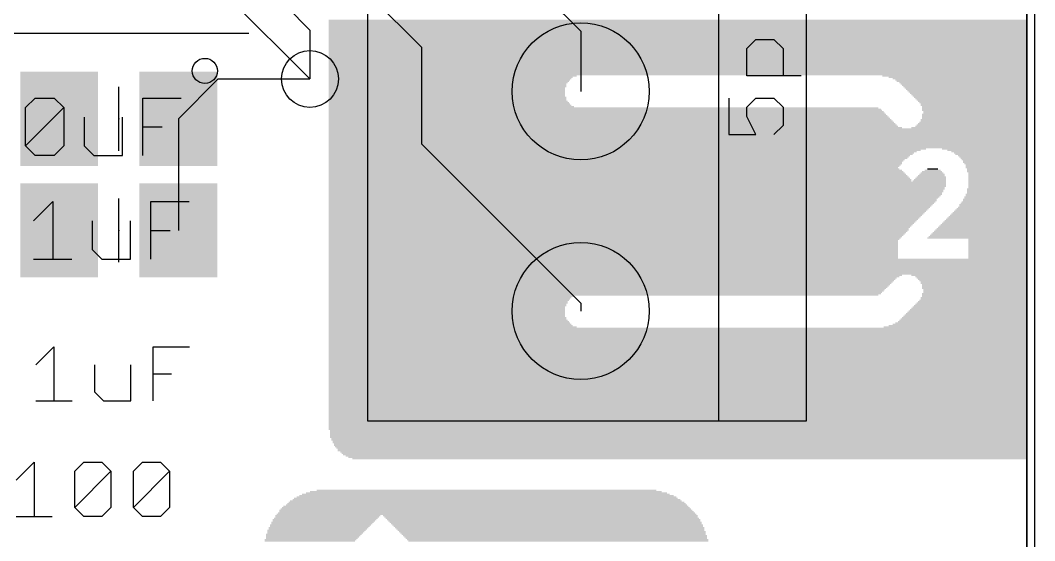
# Model space of a CAD drawing. Extents: x -40.8 to 40.8, y -42.1 to 43.9.
# Drawn here: x 24.59 to 40.77, y -10.66 to -2.37 of the extents above; entities that cross this region are included whole.
import ezdxf

# ---------------------------------------------------------------- set-up
doc = ezdxf.new("R2010")
doc.units = 0
for name, color, linetype in [('1', 22, 'CONTINUOUS'), ('16', 5, 'CONTINUOUS'), ('17', 82, 'CONTINUOUS'), ('18', 82, 'CONTINUOUS'), ('20', 4, 'CONTINUOUS'), ('200', 2, 'CONTINUOUS'), ('21', 2, 'CONTINUOUS'), ('23', 2, 'CONTINUOUS'), ('27', 253, 'CONTINUOUS')]:
    doc.layers.add(name, color=color, linetype=linetype)

# ---------------------------------------------------------------- blocks, each defined once
blk = doc.blocks.new('RECT')
blk.add_solid([(-0.5, -0.5), (0.5, -0.5), (-0.5, 0.5), (0.5, 0.5)])
blk = doc.blocks.new('ROUNDP')
blk.add_circle((0, 0), 0.5)
blk = doc.blocks.new('ROUNDV')
blk.add_circle((0, 0), 0.5)

msp = doc.modelspace()

# ---------------------------------------------------------------- linework, layer by layer
at = {"layer": '1'}
for p, q in [((40.767, -17.526), (40.767, 17.272)), ((31.369, -0.381), (33.528, -2.54)), ((29.692, -1.498), (30.988, -2.794)), ((28.835, -2.148), (29.21, -2.523)), ((29.21, -2.523), (29.21, -3.302)), ((33.528, -2.54), (33.528, -3.5)), ((30.988, -2.794), (30.988, -4.333)), ((27.112, -3.937), (27.747, -3.302)), ((27.747, -3.302), (29.21, -3.302)), ((27.112, -3.937), (27.112, -5.715)), ((30.988, -4.333), (33.528, -6.873)), ((33.528, -6.873), (33.528, -7))]:
    msp.add_line(p, q, dxfattribs=at)
at = {"layer": '16'}
for p, q in [((40.64, -17.526), (40.64, 17.272)), ((29.21, -3.302), (27.813, -1.905))]:
    msp.add_line(p, q, dxfattribs=at)
at = {"layer": '20'}
msp.add_line((40.64, 16.3469), (40.64, -16.3469), dxfattribs=at)
at = {"layer": '21'}
for p, q in [((30.128, 8.75), (30.128, -8.75)), ((35.728, -8.75), (35.728, 8.75)), ((37.128, -8.75), (37.128, 8.75)), ((23.835, -2.573), (28.235, -2.573)), ((26.162, -4.445), (26.162, -3.429)), ((26.162, -6.223), (26.162, -5.207)), ((30.128, -8.75), (35.728, -8.75)), ((35.728, -8.75), (37.128, -8.75))]:
    msp.add_line(p, q, dxfattribs=at)
msp.add_circle((27.535, -3.173), 0.2, dxfattribs=at)
at = {"layer": '23'}
for p in [(26.162, -3.937), (26.162, -5.715)]:
    msp.add_point(p, dxfattribs=at)
at = {"layer": '27'}
for p, q in [((36.1776, -2.8181), (36.3216, -2.6741)), ((36.3216, -2.6741), (36.6097, -2.6741)), ((36.6097, -2.6741), (36.7538, -2.8181)), ((36.1776, -3.2503), (36.1776, -2.8181)), ((36.7538, -2.8181), (36.7538, -3.2503)), ((37.0419, -3.2503), (36.1776, -3.2503)), ((24.6762, -3.7586), (24.8288, -3.606)), ((24.8288, -3.606), (25.1338, -3.606)), ((25.1338, -3.606), (25.2864, -3.7586)), ((26.5473, -4.5212), (26.5473, -3.606)), ((26.5473, -3.606), (27.1574, -3.606)), ((35.8895, -3.6096), (35.8895, -4.1858)), ((36.1776, -3.7536), (36.3216, -3.6096)), ((36.3216, -3.6096), (36.6097, -3.6096)), ((36.6097, -3.6096), (36.7538, -3.7536)), ((24.6762, -4.3687), (24.6762, -3.7586)), ((24.6762, -4.3687), (25.2864, -3.7586)), ((25.2864, -3.7586), (25.2864, -4.3687)), ((36.1776, -3.8977), (36.1776, -3.7536)), ((36.7538, -3.7536), (36.7538, -4.0417)), ((25.6118, -3.9111), (25.6118, -4.3687)), ((26.2219, -4.5212), (26.2219, -3.9111)), ((36.3216, -4.1858), (36.1776, -3.8977)), ((36.7538, -4.0417), (36.6097, -4.1858)), ((26.5473, -4.0636), (26.8523, -4.0636)), ((35.8895, -4.1858), (36.3216, -4.1858)), ((24.8288, -4.5212), (24.6762, -4.3687)), ((25.1338, -4.5212), (24.8288, -4.5212)), ((25.2864, -4.3687), (25.1338, -4.5212)), ((25.6118, -4.3687), (25.7643, -4.5212)), ((25.7643, -4.5212), (26.2219, -4.5212)), ((24.8032, -5.5621), (25.1083, -5.257)), ((25.1083, -5.257), (25.1083, -6.1722)), ((26.6743, -6.1722), (26.6743, -5.257)), ((26.6743, -5.257), (27.2844, -5.257)), ((25.7388, -5.5621), (25.7388, -6.0197)), ((26.3489, -6.1722), (26.3489, -5.5621)), ((26.6743, -5.7146), (26.9793, -5.7146)), ((25.7388, -6.0197), (25.8913, -6.1722)), ((24.8032, -6.1722), (25.4134, -6.1722)), ((25.8913, -6.1722), (26.3489, -6.1722)), ((24.8412, -7.8566), (25.1293, -7.5685)), ((25.1293, -7.5685), (25.1293, -8.4328)), ((26.7122, -8.4328), (26.7122, -7.5685)), ((26.7122, -7.5685), (27.2885, -7.5685)), ((25.7767, -7.8566), (25.7767, -8.2887)), ((26.3529, -8.4328), (26.3529, -7.8566)), ((26.7122, -8.0006), (27.0004, -8.0006)), ((25.7767, -8.2887), (25.9208, -8.4328)), ((24.8412, -8.4328), (25.4174, -8.4328)), ((25.9208, -8.4328), (26.3529, -8.4328)), ((24.5237, -9.6981), (24.8118, -9.41)), ((24.8118, -9.41), (24.8118, -10.2743)), ((25.4592, -9.554), (25.6033, -9.41)), ((25.6033, -9.41), (25.8914, -9.41)), ((25.8914, -9.41), (26.0354, -9.554)), ((26.3947, -9.554), (26.5388, -9.41)), ((26.5388, -9.41), (26.8269, -9.41)), ((26.8269, -9.41), (26.971, -9.554)), ((25.4592, -10.1302), (25.4592, -9.554)), ((25.4592, -10.1302), (26.0354, -9.554)), ((26.0354, -9.554), (26.0354, -10.1302)), ((26.3947, -10.1302), (26.3947, -9.554)), ((26.3947, -10.1302), (26.971, -9.554)), ((26.971, -9.554), (26.971, -10.1302)), ((25.6033, -10.2743), (25.4592, -10.1302)), ((26.0354, -10.1302), (25.8914, -10.2743)), ((26.5388, -10.2743), (26.3947, -10.1302)), ((26.971, -10.1302), (26.8269, -10.2743)), ((24.5237, -10.2743), (25.0999, -10.2743)), ((25.8914, -10.2743), (25.6033, -10.2743)), ((26.8269, -10.2743), (26.5388, -10.2743))]:
    msp.add_line(p, q, dxfattribs=at)

# ---------------------------------------------------------------- block references
at = {"layer": '1', "xscale": 1.24, "yscale": 1.5, "rotation": 180}
for p in [(25.212, -3.937), (27.112, -3.937), (25.212, -5.715), (27.112, -5.715)]:
    msp.add_blockref('RECT', p, dxfattribs=at)
at = {"layer": '17', "xscale": 2.1844, "yscale": 2.1844, "rotation": 90}
for p in [(33.528, -3.5), (33.528, -3.5), (33.528, -7), (33.528, -7)]:
    msp.add_blockref('ROUNDP', p, dxfattribs=at)
at = {"layer": '18', "xscale": 0.9064, "yscale": 0.9064}
msp.add_blockref('ROUNDV', (29.21, -3.302), dxfattribs=at)
msp.add_blockref('ROUNDV', (29.21, -3.302), dxfattribs=at)
at = {"layer": '200', "yscale": 0.0212}
for p, xscale in [((35.0745, -2.3646), 11.1354), ((35.0745, -2.3858), 11.1354), ((35.0745, -2.407), 11.1354), ((35.0745, -2.4282), 11.1354), ((35.0745, -2.4493), 11.1354), ((35.0745, -2.4705), 11.1354), ((35.0745, -2.4917), 11.1354), ((35.0745, -2.5128), 11.1354), ((35.0745, -2.534), 11.1354), ((35.0745, -2.5552), 11.1354), ((35.0745, -2.5763), 11.1354), ((35.0745, -2.5975), 11.1354), ((35.0745, -2.6187), 11.1354), ((35.0745, -2.6399), 11.1354), ((35.0745, -2.661), 11.1354), ((35.0745, -2.6822), 11.1354), ((35.0745, -2.7034), 11.1354), ((35.0745, -2.7245), 11.1354), ((35.0745, -2.7457), 11.1354), ((35.0745, -2.7669), 11.1354), ((35.0745, -2.788), 11.1354), ((35.0745, -2.8092), 11.1354), ((35.0745, -2.8304), 11.1354), ((35.0745, -2.8515), 11.1354), ((35.0745, -2.8727), 11.1354), ((35.0745, -2.8939), 11.1354), ((35.0745, -2.9151), 11.1354), ((35.0745, -2.9362), 11.1354), ((35.0745, -2.9574), 11.1354), ((35.0745, -2.9786), 11.1354), ((35.0745, -2.9997), 11.1354), ((35.0745, -3.0209), 11.1354), ((35.0745, -3.0421), 11.1354), ((35.0745, -3.0632), 11.1354), ((35.0745, -3.0844), 11.1354), ((35.0745, -3.1056), 11.1354), ((35.0745, -3.1268), 11.1354), ((35.0745, -3.1479), 11.1354), ((35.0745, -3.1691), 11.1354), ((35.0745, -3.1903), 11.1354), ((35.0745, -3.2114), 11.1354), ((35.0745, -3.2326), 11.1354), ((31.4862, -3.2538), 3.9588), ((31.4227, -3.3385), 3.8318), ((31.4121, -3.3596), 3.8106), ((31.4015, -3.3808), 3.7894), ((31.4015, -3.402), 3.7894), ((31.4545, -3.2749), 3.8953), ((31.4439, -3.2961), 3.8741), ((31.4333, -3.3173), 3.8529), ((39.4885, -3.2538), 2.3075), ((39.5414, -3.2749), 2.2017), ((39.5731, -3.2961), 2.1382), ((39.5943, -3.3173), 2.0958), ((39.6049, -3.3385), 2.0746), ((39.626, -3.3596), 2.0323), ((39.6367, -3.3808), 2.0111), ((39.6472, -3.402), 1.99), ((31.4015, -3.4231), 3.7894), ((31.391, -3.4443), 3.7683), ((31.391, -3.4655), 3.7683), ((31.391, -3.4866), 3.7683), ((31.391, -3.5078), 3.7683), ((31.391, -3.529), 3.7683), ((31.391, -3.5502), 3.7683), ((39.6578, -3.4231), 1.9688), ((39.6684, -3.4443), 1.9476), ((39.679, -3.4655), 1.9265), ((39.6896, -3.4866), 1.9053), ((39.7002, -3.5078), 1.8841), ((39.7108, -3.529), 1.8629), ((39.7213, -3.5502), 1.8418), ((31.4015, -3.5925), 3.7894), ((31.4015, -3.6137), 3.7894), ((31.4015, -3.6348), 3.7894), ((31.4121, -3.656), 3.8106), ((31.4227, -3.6772), 3.8318), ((31.391, -3.5713), 3.7683), ((31.4333, -3.6983), 3.8529), ((31.4439, -3.7195), 3.8741), ((39.7319, -3.5713), 1.8206), ((39.7425, -3.5925), 1.7994), ((39.7531, -3.6137), 1.7783), ((39.7636, -3.6348), 1.7571), ((39.7743, -3.656), 1.7359), ((39.7848, -3.6772), 1.7148), ((39.7954, -3.6983), 1.6936), ((39.7954, -3.7195), 1.6936), ((33.9207, -3.8042), 8.8279), ((31.465, -3.7407), 3.9164), ((33.889, -3.7619), 8.7644), ((33.9314, -3.8254), 8.8491), ((33.9419, -3.8465), 8.8702), ((33.9525, -3.8677), 8.8914), ((33.9631, -3.8889), 8.9126), ((33.9102, -3.783), 8.8067), ((39.806, -3.7407), 1.6724), ((39.806, -3.7619), 1.6724), ((39.806, -3.783), 1.6724), ((39.806, -3.8042), 1.6724), ((39.806, -3.8677), 1.6724), ((39.806, -3.8889), 1.6724), ((39.8166, -3.8254), 1.6512), ((39.8166, -3.8465), 1.6512), ((33.9736, -3.91), 8.9337), ((33.9948, -3.9524), 8.9761), ((33.9843, -3.9312), 8.9549), ((34.0054, -3.9736), 8.9972), ((34.016, -3.9947), 9.0184), ((34.0266, -4.0159), 9.0396), ((34.0372, -4.0371), 9.0608), ((39.7636, -4.0371), 1.7571), ((39.7743, -4.0159), 1.7359), ((39.7848, -3.9947), 1.7148), ((39.7954, -3.9524), 1.6936), ((39.7954, -3.9736), 1.6936), ((39.806, -3.91), 1.6724), ((39.806, -3.9312), 1.6724), ((34.0795, -4.0794), 9.1454), ((35.0745, -4.1006), 11.1354), ((35.0745, -4.1217), 11.1354), ((35.0745, -4.1429), 11.1354), ((35.0745, -4.1641), 11.1354), ((35.0745, -4.1853), 11.1354), ((35.0745, -4.2064), 11.1354), ((34.0478, -4.0582), 9.0819), ((39.7213, -4.0794), 1.8418), ((39.7531, -4.0582), 1.7783), ((35.0745, -4.2276), 11.1354), ((35.0745, -4.2488), 11.1354), ((35.0745, -4.2699), 11.1354), ((35.0745, -4.2911), 11.1354), ((35.0745, -4.3123), 11.1354), ((35.0745, -4.3334), 11.1354), ((35.0745, -4.3546), 11.1354), ((35.0745, -4.3758), 11.1354), ((35.0745, -4.397), 11.1354), ((34.2277, -4.4393), 9.4418), ((34.1748, -4.4816), 9.336), ((34.1642, -4.5028), 9.3148), ((34.1431, -4.524), 9.2725), ((34.2701, -4.4181), 9.5265), ((34.196, -4.4605), 9.3783), ((39.9648, -4.4181), 1.3549), ((40.0071, -4.4393), 1.2702), ((40.0389, -4.4605), 1.2067), ((40.0601, -4.4816), 1.1643), ((40.0706, -4.5028), 1.1432), ((40.0918, -4.524), 1.1008), ((34.1324, -4.5452), 9.2513), ((34.1219, -4.5663), 9.2301), ((34.1007, -4.5875), 9.1878), ((34.0901, -4.6087), 9.1666), ((34.0795, -4.6298), 9.1454), ((34.0795, -4.651), 9.1454), ((34.069, -4.6722), 9.1243), ((34.0584, -4.6933), 9.1031), ((40.1024, -4.5452), 1.0797), ((40.113, -4.5663), 1.0585), ((40.1236, -4.5875), 1.0373), ((40.1342, -4.6087), 1.0161), ((40.1342, -4.6298), 1.0161), ((40.1447, -4.651), 0.995), ((40.1553, -4.6722), 0.9738), ((40.1553, -4.6933), 0.9738), ((34.1112, -4.8204), 9.2089), ((34.1324, -4.8627), 9.2513), ((34.0795, -4.7569), 9.1454), ((34.0901, -4.778), 9.1666), ((34.1007, -4.7992), 9.1878), ((34.1219, -4.8415), 9.2301), ((34.0478, -4.7145), 9.0819), ((34.0584, -4.7357), 9.1031), ((39.118, -4.8627), 0.4657), ((39.118, -4.8415), 0.4234), ((39.1286, -4.8204), 0.4023), ((39.1286, -4.7992), 0.3599), ((39.1286, -4.778), 0.3175), ((39.1392, -4.7569), 0.2541), ((39.1392, -4.7357), 0.1693), ((40.1553, -4.7145), 0.9738), ((40.1659, -4.7357), 0.9526), ((40.1659, -4.7569), 0.9526), ((40.1659, -4.778), 0.9526), ((40.1765, -4.7992), 0.9315), ((40.1765, -4.8204), 0.9315), ((40.1765, -4.8415), 0.9315), ((40.1765, -4.8627), 0.9315), ((34.1431, -4.8839), 9.2725), ((34.1536, -4.905), 9.2936), ((34.1536, -4.9262), 9.2936), ((34.4288, -4.9474), 9.844), ((34.4288, -4.9686), 9.844), ((34.4288, -4.9897), 9.844), ((34.4288, -5.0109), 9.844), ((39.0862, -4.9262), 0.5292), ((39.0968, -4.905), 0.508), ((39.1074, -4.8839), 0.4869), ((40.1765, -4.8839), 0.9315), ((40.1765, -4.905), 0.9315), ((40.1765, -4.9262), 0.9315), ((40.1765, -4.9474), 0.9315), ((40.1765, -4.9686), 0.9315), ((40.1765, -4.9897), 0.9315), ((40.1765, -5.0109), 0.9315), ((34.3865, -5.1591), 9.7594), ((34.3759, -5.1802), 9.7382), ((34.4183, -5.0321), 9.8229), ((34.4183, -5.0532), 9.8229), ((34.4077, -5.0744), 9.8017), ((34.4077, -5.0956), 9.8017), ((34.3971, -5.1167), 9.7805), ((34.3971, -5.1379), 9.7805), ((40.1447, -5.1802), 0.995), ((40.1553, -5.1379), 0.9738), ((40.1553, -5.1591), 0.9738), ((40.1659, -5.0532), 0.9526), ((40.1659, -5.0744), 0.9526), ((40.1659, -5.0956), 0.9526), ((40.1659, -5.1167), 0.9526), ((40.1765, -5.0321), 0.9315), ((34.3441, -5.2649), 9.6747), ((34.3229, -5.3073), 9.6323), ((34.3653, -5.2014), 9.717), ((34.3548, -5.2226), 9.6959), ((34.3548, -5.2438), 9.6959), ((34.3336, -5.2861), 9.6535), ((34.3124, -5.3284), 9.6112), ((40.1024, -5.3073), 1.0797), ((40.1024, -5.3284), 1.0797), ((40.113, -5.2861), 1.0585), ((40.1236, -5.2649), 1.0373), ((40.1342, -5.2226), 1.0161), ((40.1342, -5.2438), 1.0161), ((40.1447, -5.2014), 0.995), ((34.3018, -5.3496), 9.59), ((34.2912, -5.3708), 9.5688), ((34.2489, -5.4555), 9.4842), ((34.2383, -5.4766), 9.463), ((34.2277, -5.4978), 9.4418), ((34.2807, -5.3919), 9.5477), ((34.2701, -5.4131), 9.5265), ((34.2595, -5.4343), 9.5053), ((40.0177, -5.4978), 1.249), ((40.0283, -5.4766), 1.2278), ((40.0389, -5.4555), 1.2067), ((40.0495, -5.4343), 1.1855), ((40.0601, -5.4131), 1.1643), ((40.0706, -5.3919), 1.1432), ((40.0812, -5.3708), 1.122), ((40.0918, -5.3496), 1.1008), ((34.1853, -5.5825), 9.3571), ((34.2171, -5.519), 9.4206), ((34.1748, -5.6037), 9.336), ((34.1642, -5.6248), 9.3148), ((34.1536, -5.646), 9.2936), ((34.1431, -5.6672), 9.2725), ((34.2066, -5.5401), 9.3995), ((34.196, -5.5613), 9.3783), ((39.933, -5.6672), 1.4184), ((39.9436, -5.646), 1.3972), ((39.9542, -5.6248), 1.376), ((39.9648, -5.6037), 1.3549), ((39.9753, -5.5825), 1.3337), ((39.986, -5.5613), 1.3125), ((39.9965, -5.5401), 1.2914), ((40.0071, -5.519), 1.2702), ((34.1324, -5.6883), 9.2513), ((34.1324, -5.7095), 9.2513), ((34.1112, -5.7518), 9.2089), ((34.1219, -5.7307), 9.2301), ((34.1007, -5.773), 9.1878), ((34.0901, -5.7942), 9.1666), ((34.0795, -5.8154), 9.1454), ((39.8589, -5.8154), 1.5666), ((39.8695, -5.7942), 1.5454), ((39.8801, -5.773), 1.5242), ((39.8907, -5.7518), 1.5031), ((39.9013, -5.7307), 1.4819), ((39.9119, -5.7095), 1.4607), ((39.9225, -5.6883), 1.4395), ((34.069, -5.8365), 9.1243), ((34.0584, -5.8577), 9.1031), ((34.0478, -5.8789), 9.0819), ((34.0478, -5.9), 9.0819), ((34.0478, -5.9212), 9.0819), ((34.0478, -5.9424), 9.0819), ((34.0478, -5.9635), 9.0819), ((34.0478, -5.9847), 9.0819), ((39.8484, -5.8365), 1.5877), ((40.1765, -5.8577), 0.9315), ((40.1765, -5.8789), 0.9315), ((40.1765, -5.9), 0.9315), ((40.1765, -5.9212), 0.9315), ((40.1765, -5.9424), 0.9315), ((40.1765, -5.9635), 0.9315), ((40.1765, -5.9847), 0.9315), ((34.0478, -6.0059), 9.0819), ((34.0478, -6.0271), 9.0819), ((34.0478, -6.0482), 9.0819), ((34.0478, -6.0694), 9.0819), ((34.0478, -6.0906), 9.0819), ((34.0478, -6.1117), 9.0819), ((34.0478, -6.1329), 9.0819), ((34.0478, -6.1541), 9.0819), ((40.1765, -6.0059), 0.9315), ((40.1765, -6.0271), 0.9315), ((40.1765, -6.0482), 0.9315), ((40.1765, -6.0694), 0.9315), ((40.1765, -6.0906), 0.9315), ((40.1765, -6.1117), 0.9315), ((40.1765, -6.1329), 0.9315), ((40.1765, -6.1541), 0.9315), ((35.0745, -6.1752), 11.1354), ((35.0745, -6.1964), 11.1354), ((35.0745, -6.2176), 11.1354), ((35.0745, -6.2387), 11.1354), ((35.0745, -6.2599), 11.1354), ((35.0745, -6.2811), 11.1354), ((35.0745, -6.3023), 11.1354), ((35.0745, -6.3234), 11.1354), ((35.0745, -6.3446), 11.1354), ((35.0745, -6.3658), 11.1354), ((35.0745, -6.3869), 11.1354), ((35.0745, -6.4081), 11.1354), ((34.0795, -6.4293), 9.1454), ((34.0372, -6.4716), 9.0608), ((34.0584, -6.4504), 9.1031), ((39.7213, -6.4293), 1.8418), ((39.7531, -6.4504), 1.7783), ((39.7636, -6.4716), 1.7571), ((33.9948, -6.5563), 8.9761), ((33.9736, -6.5986), 8.9337), ((34.0266, -6.4928), 9.0396), ((34.016, -6.514), 9.0184), ((34.0054, -6.5351), 8.9972), ((33.9843, -6.5775), 8.9549), ((33.9631, -6.6198), 8.9126), ((33.9525, -6.641), 8.8914), ((39.7743, -6.4928), 1.7359), ((39.7848, -6.514), 1.7148), ((39.7954, -6.5351), 1.6936), ((39.7954, -6.5563), 1.6936), ((39.806, -6.5775), 1.6724), ((39.806, -6.5986), 1.6724), ((39.806, -6.6198), 1.6724), ((39.806, -6.641), 1.6724), ((33.9207, -6.7045), 8.8279), ((33.9419, -6.6621), 8.8702), ((33.9314, -6.6833), 8.8491), ((33.889, -6.7468), 8.7644), ((31.465, -6.768), 3.9164), ((33.9102, -6.7257), 8.8067), ((31.4439, -6.7892), 3.8741), ((39.7954, -6.7892), 1.6936), ((39.806, -6.7257), 1.6724), ((39.806, -6.7468), 1.6724), ((39.806, -6.768), 1.6724), ((39.8166, -6.6621), 1.6512), ((39.8166, -6.6833), 1.6512), ((39.8166, -6.7045), 1.6512), ((31.4227, -6.8315), 3.8318), ((31.4121, -6.8527), 3.8106), ((31.4121, -6.8738), 3.8106), ((31.4015, -6.895), 3.7894), ((31.4015, -6.9162), 3.7894), ((31.4333, -6.8103), 3.8529), ((31.391, -6.9374), 3.7683), ((31.391, -6.9585), 3.7683), ((39.7213, -6.9585), 1.8418), ((39.7319, -6.9374), 1.8206), ((39.7425, -6.9162), 1.7994), ((39.7531, -6.895), 1.7783), ((39.7636, -6.8738), 1.7571), ((39.7743, -6.8527), 1.7359), ((39.7848, -6.8315), 1.7148), ((39.7954, -6.8103), 1.6936), ((31.4015, -7.1067), 3.7894), ((31.391, -6.9797), 3.7683), ((31.391, -7.0009), 3.7683), ((31.391, -7.022), 3.7683), ((31.391, -7.0432), 3.7683), ((31.391, -7.0644), 3.7683), ((31.391, -7.0855), 3.7683), ((39.6472, -7.1067), 1.99), ((39.6578, -7.0855), 1.9688), ((39.6684, -7.0644), 1.9476), ((39.679, -7.0432), 1.9265), ((39.6896, -7.022), 1.9053), ((39.7002, -7.0009), 1.8841), ((39.7108, -6.9797), 1.8629), ((31.4015, -7.1279), 3.7894), ((31.4121, -7.1491), 3.8106), ((31.4227, -7.1702), 3.8318), ((31.4862, -7.2549), 3.9588), ((35.0745, -7.2761), 11.1354), ((31.4333, -7.1914), 3.8529), ((31.4439, -7.2126), 3.8741), ((31.4545, -7.2337), 3.8953), ((39.4991, -7.2549), 2.2863), ((39.5414, -7.2337), 2.2017), ((39.5731, -7.2126), 2.1382), ((39.5943, -7.1914), 2.0958), ((39.6155, -7.1702), 2.0535), ((39.626, -7.1491), 2.0323), ((39.6367, -7.1279), 2.0111), ((35.0745, -7.2972), 11.1354), ((35.0745, -7.3184), 11.1354), ((35.0745, -7.3396), 11.1354), ((35.0745, -7.3608), 11.1354), ((35.0745, -7.3819), 11.1354), ((35.0745, -7.4031), 11.1354), ((35.0745, -7.4243), 11.1354), ((35.0745, -7.4454), 11.1354), ((35.0745, -7.4666), 11.1354), ((35.0745, -7.4878), 11.1354), ((35.0745, -7.5089), 11.1354), ((35.0745, -7.5301), 11.1354), ((35.0745, -7.5513), 11.1354), ((35.0745, -7.5725), 11.1354), ((35.0745, -7.5936), 11.1354), ((35.0745, -7.6148), 11.1354), ((35.0745, -7.636), 11.1354), ((35.0745, -7.6571), 11.1354), ((35.0745, -7.6783), 11.1354), ((35.0745, -7.6995), 11.1354), ((35.0745, -7.7206), 11.1354), ((35.0745, -7.7418), 11.1354), ((35.0745, -7.763), 11.1354), ((35.0745, -7.7842), 11.1354), ((35.0745, -7.8053), 11.1354), ((35.0745, -7.8265), 11.1354), ((35.0745, -7.8477), 11.1354), ((35.0745, -7.8688), 11.1354), ((35.0745, -7.89), 11.1354), ((35.0745, -7.9112), 11.1354), ((35.0745, -7.9324), 11.1354), ((35.0745, -7.9535), 11.1354), ((35.0745, -7.9747), 11.1354), ((35.0745, -7.9959), 11.1354), ((35.0745, -8.017), 11.1354), ((35.0745, -8.0382), 11.1354), ((35.0745, -8.0594), 11.1354), ((35.0745, -8.0805), 11.1354), ((35.0745, -8.1017), 11.1354), ((35.0745, -8.1229), 11.1354), ((35.0745, -8.1441), 11.1354), ((35.0745, -8.1652), 11.1354), ((35.0745, -8.1864), 11.1354), ((35.0745, -8.2076), 11.1354), ((35.0745, -8.2287), 11.1354), ((35.0745, -8.2499), 11.1354), ((35.0745, -8.2711), 11.1354), ((35.0745, -8.2922), 11.1354), ((35.0745, -8.3134), 11.1354), ((35.0745, -8.3346), 11.1354), ((35.0745, -8.3558), 11.1354), ((35.0745, -8.3769), 11.1354), ((35.0745, -8.3981), 11.1354), ((35.0745, -8.4193), 11.1354), ((35.0745, -8.4404), 11.1354), ((35.0745, -8.4616), 11.1354), ((35.0745, -8.4828), 11.1354), ((35.0745, -8.5039), 11.1354), ((35.0745, -8.5251), 11.1354), ((35.0745, -8.5463), 11.1354), ((35.0745, -8.5675), 11.1354), ((35.0745, -8.5886), 11.1354), ((35.0745, -8.6098), 11.1354), ((35.0745, -8.631), 11.1354), ((35.0745, -8.6521), 11.1354), ((35.0745, -8.6733), 11.1354), ((35.0745, -8.6945), 11.1354), ((35.0745, -8.7156), 11.1354), ((35.0745, -8.7368), 11.1354), ((35.0745, -8.758), 11.1354), ((35.0745, -8.7791), 11.1354), ((35.0745, -8.8003), 11.1354), ((35.0745, -8.8215), 11.1354), ((35.0745, -8.8427), 11.1354), ((35.0745, -8.8638), 11.1354), ((35.0745, -8.885), 11.1354), ((35.0851, -8.9062), 11.1142), ((35.0851, -8.9273), 11.1142), ((35.0851, -8.9485), 11.1142), ((35.0851, -8.9697), 11.1142), ((35.0851, -8.9908), 11.1142), ((35.0851, -9.012), 11.1142), ((35.0956, -9.0332), 11.0931), ((35.0956, -9.0544), 11.0931), ((35.1063, -9.0755), 11.0719), ((35.1063, -9.0967), 11.0719), ((35.1168, -9.1179), 11.0507), ((35.1168, -9.139), 11.0507), ((35.1274, -9.1602), 11.0296), ((35.138, -9.1814), 11.0084), ((35.1486, -9.2025), 10.9872), ((35.1486, -9.2237), 10.9872), ((35.1698, -9.2449), 10.9449), ((35.1804, -9.2661), 10.9237), ((35.191, -9.2872), 10.9025), ((35.2121, -9.3084), 10.8602), ((35.2332, -9.3296), 10.8179), ((35.2651, -9.3507), 10.7543), ((32.0261, -9.8588), 5.4195), ((32.0155, -10.0282), 6.2451), ((32.026, -10.007), 6.1816), ((32.0155, -9.9858), 6.1181), ((32.026, -9.9647), 6.0546), ((32.0261, -9.9435), 5.9699), ((32.0155, -9.9223), 5.8641), ((32.026, -9.9012), 5.7582), ((32.0155, -9.88), 5.6101), ((32.026, -10.1975), 6.605), ((32.0155, -10.1764), 6.5839), ((32.0155, -10.1552), 6.5415), ((32.0154, -10.134), 6.4992), ((32.0155, -10.1129), 6.4569), ((32.0261, -10.0917), 6.3933), ((32.026, -10.0705), 6.351), ((32.0261, -10.0493), 6.3087), ((29.4433, -10.3246), 1.6512), ((29.4327, -10.3457), 1.63), ((29.4645, -10.3034), 1.6513), ((29.4962, -10.261), 1.6724), ((29.4856, -10.2822), 1.6513), ((32.0261, -10.2399), 6.6897), ((32.026, -10.2187), 6.6474), ((32.8835, -10.261), 5.0173), ((32.894, -10.2822), 4.9962), ((32.9152, -10.3034), 4.9961), ((32.9364, -10.3246), 4.9961), ((32.9469, -10.3457), 4.975), ((29.3163, -10.4939), 1.5666), ((29.3057, -10.5151), 1.5454), ((29.348, -10.4516), 1.5878), ((29.3374, -10.4727), 1.5666), ((29.3692, -10.4304), 1.5878), ((29.3798, -10.4092), 1.6089), ((29.4116, -10.3669), 1.6301), ((29.401, -10.3881), 1.6089), ((32.9681, -10.3669), 4.975), ((32.9787, -10.3881), 4.9538), ((32.9999, -10.4092), 4.9537), ((33.0104, -10.4304), 4.9326), ((33.0316, -10.4516), 4.9326), ((33.0422, -10.4727), 4.9114), ((33.0528, -10.4939), 4.8903), ((33.074, -10.5151), 4.8903), ((29.221, -10.6421), 1.4608), ((29.2104, -10.6633), 1.4396), ((29.2739, -10.5574), 1.5242), ((29.2634, -10.5786), 1.5031), ((29.2528, -10.5998), 1.4819), ((29.2422, -10.6209), 1.4607), ((29.2951, -10.5363), 1.5242), ((33.0846, -10.5363), 4.8691), ((33.0951, -10.5574), 4.848), ((33.1163, -10.5786), 4.8479), ((33.1269, -10.5998), 4.8267), ((33.1375, -10.6209), 4.8055), ((33.1586, -10.6421), 4.8056), ((33.1692, -10.6633), 4.7844)]:
    msp.add_blockref('RECT', p, dxfattribs=dict(at, xscale=xscale))

doc.saveas('drawing.dxf')
